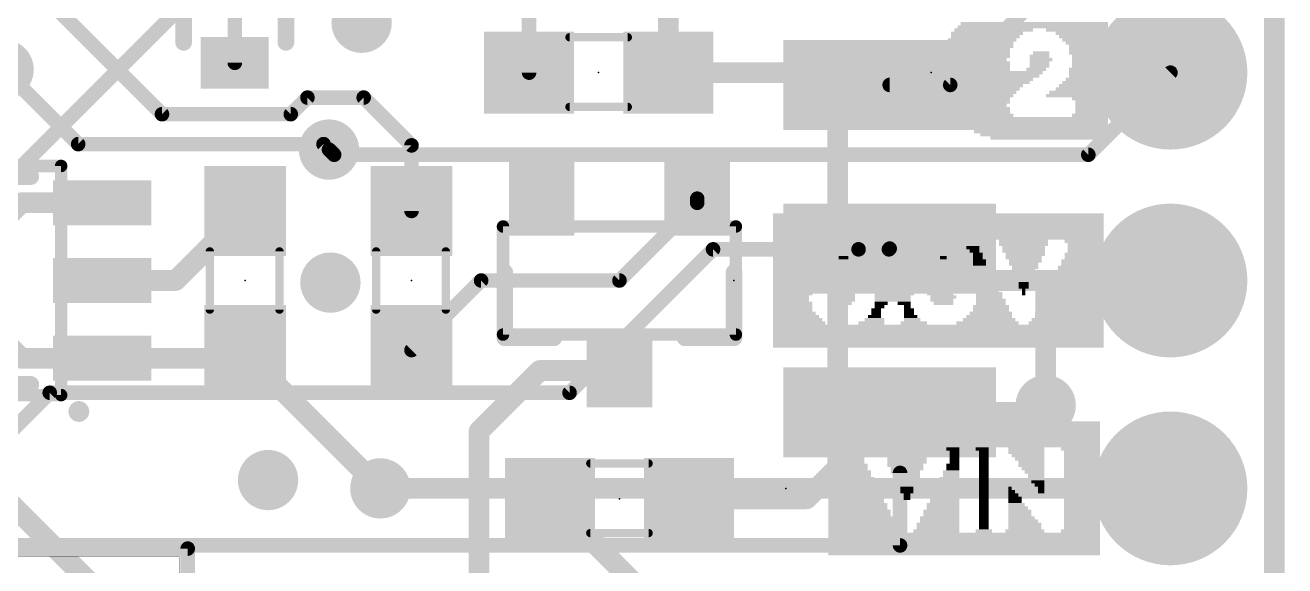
# Model space of a CAD drawing. Extents: x -31.8 to 54.9, y -28.5 to 33.1.
# Drawn here: x 10.14 to 25.53, y 7.94 to 14.55 of the extents above; entities that cross this region are included whole.
import ezdxf

# ---------------------------------------------------------------- set-up
doc = ezdxf.new("R2010")
doc.units = 0
for name, color, linetype in [('1', 12, 'CONTINUOUS'), ('16', 132, 'CONTINUOUS'), ('17', 110, 'CONTINUOUS'), ('18', 110, 'CONTINUOUS'), ('20', 53, 'CONTINUOUS'), ('21', 41, 'CONTINUOUS'), ('22', 40, 'CONTINUOUS'), ('23', 53, 'CONTINUOUS'), ('51', 53, 'CONTINUOUS'), ('52', 253, 'CONTINUOUS')]:
    doc.layers.add(name, color=color, linetype=linetype)

# ---------------------------------------------------------------- blocks, each defined once
blk = doc.blocks.new('RECT')
blk.add_solid([(-0.5, -0.5), (0.5, -0.5), (-0.5, 0.5), (0.5, 0.5)])
blk = doc.blocks.new('ROUNDP')
at = {"const_width": 0.5}
blk.add_lwpolyline([(0, -0.25, 1), (0, 0.25, 1), (0, -0.25)], format="xyb", dxfattribs=at)
blk = doc.blocks.new('ROUNDV')
at = {"const_width": 0.5}
blk.add_lwpolyline([(0, -0.25, 1), (0, 0.25, 1), (0, -0.25)], format="xyb", dxfattribs=at)

msp = doc.modelspace()

# ---------------------------------------------------------------- linework, layer by layer
at = {"layer": '1'}
for points, const_width in [([(25.4, 5.08), (25.4, 24.892)], 0.254), ([(16.295, 13.97), (16.295, 17.183)], 0.1778), ([(12.7, 14.09), (12.7, 15.113)], 0.1778), ([(17.995, 13.97), (17.995, 14.898)], 0.254), ([(11.811, 13.462), (10.5664, 14.7066)], 0.1778), ([(9.8756, 14.0081), (10.787, 13.0967)], 0.1778), ([(19.558, 13.97), (17.995, 13.97)], 0.254), ([(20.066, 13.462), (19.558, 13.97)], 0.254), ([(13.5876, 13.6652), (13.3844, 13.462)], 0.1778), ([(14.2748, 13.6652), (13.5876, 13.6652)], 0.1778), ([(14.859, 13.081), (14.2748, 13.6652)], 0.1778), ([(13.3844, 13.462), (11.811, 13.462)], 0.1778), ([(20.066, 11.43), (20.066, 13.462)], 0.254), ([(10.787, 13.0967), (13.7842, 13.0967)], 0.1778), ([(13.8507, 13.0302), (13.7842, 13.0967)], 0.1778), ([(14.859, 12.28), (14.859, 13.081)], 0.1778), ([(9.9314, 12.2174), (10.094, 12.38)], 0.254), ([(10.094, 12.38), (11.0791, 12.38)], 0.254), ([(18.349, 12.38), (17.399, 11.43)], 0.1778), ([(18.349, 12.43), (18.349, 12.38)], 0.1778), ([(18.349, 12.43), (18.349, 12.38)], 0.1778), ([(12.827, 12.28), (11.977, 11.43)], 0.254), ([(11.0791, 11.43), (11.977, 11.43)], 0.254), ([(20.066, 9.144), (20.066, 11.43)], 0.254), ([(22.606, 11.43), (20.066, 11.43)], 0.254), ([(22.606, 9.906), (22.606, 11.43)], 0.254), ([(24.13, 11.43), (22.606, 11.43)], 0.254), ([(14.859, 10.58), (15.709, 11.43)], 0.1778), ([(17.399, 11.43), (15.709, 11.43)], 0.1778), ([(10.094, 10.48), (9.9314, 10.6426)], 0.254), ([(12.827, 10.58), (12.727, 10.48)], 0.254), ([(12.827, 10.58), (12.827, 10.541)], 0.254), ([(14.478, 8.89), (12.827, 10.541)], 0.254), ([(11.0791, 10.48), (10.094, 10.48)], 0.254), ([(11.0791, 10.48), (12.727, 10.48)], 0.254), ([(15.6845, 9.5885), (16.426, 10.33)], 0.254), ([(16.426, 10.33), (17.399, 10.33)], 0.254), ([(12.065, 6.604), (9.017, 9.652)], 0.254), ([(15.6845, 6.7945), (15.6845, 9.5885)], 0.254), ([(19.685, 8.763), (20.066, 9.144)], 0.254), ([(18.415, 6.897), (16.549, 8.763)], 0.254), ([(18.249, 8.763), (19.05, 8.763)], 0.254), ([(19.05, 8.763), (19.177, 8.763)], 0.254), ([(19.05, 8.763), (19.685, 8.763)], 0.254)]:
    msp.add_lwpolyline(points, dxfattribs=dict(at, const_width=const_width))
for points, const_width in [([(12.6556, 14.09, 1), (12.7445, 14.09)], 0.0889), ([(16.2506, 13.97, 1), (16.3395, 13.97)], 0.0889), ([(17.995, 14.0335, 1), (17.995, 13.9065)], 0.127), ([(17.9315, 13.97, 1), (18.0585, 13.97)], 0.127), ([(19.6029, 14.0149, 1), (19.5131, 13.9251)], 0.127), ([(19.558, 13.9065, 1), (19.558, 14.0335)], 0.127), ([(13.5876, 13.7096, 1), (13.5876, 13.6208)], 0.0889), ([(13.6191, 13.6338, 1), (13.5562, 13.6966)], 0.0889), ([(14.3062, 13.6966, 1), (14.2434, 13.6338)], 0.0889), ([(14.2748, 13.6208, 1), (14.2748, 13.7096)], 0.0889), ([(11.811, 13.5065, 1), (11.811, 13.4176)], 0.0889), ([(13.3844, 13.4176, 1), (13.3844, 13.5065)], 0.0889), ([(20.1295, 13.462, 1), (20.0025, 13.462)], 0.127), ([(20.0211, 13.4171, 1), (20.1109, 13.5069)], 0.127), ([(11.7796, 13.4306, 1), (11.8424, 13.4934)], 0.0889), ([(13.353, 13.4934, 1), (13.4159, 13.4306)], 0.0889), ([(10.787, 13.1411, 1), (10.787, 13.0523)], 0.0889), ([(10.7555, 13.0653, 1), (10.8184, 13.1281)], 0.0889), ([(13.8156, 13.1281, 1), (13.7527, 13.0653)], 0.0889), ([(13.7842, 13.0523, 1), (13.7842, 13.1411)], 0.0889), ([(13.8192, 12.9988, 1), (13.8821, 13.0616)], 0.0889), ([(14.9034, 13.081, 1), (14.8146, 13.081)], 0.0889), ([(14.8276, 13.0496, 1), (14.8904, 13.1124)], 0.0889), ([(10.094, 12.4435, 1), (10.094, 12.3165)], 0.127), ([(10.1389, 12.3351, 1), (10.0491, 12.4249)], 0.127), ([(11.0791, 12.3165, 1), (11.0791, 12.4435)], 0.127), ([(18.3935, 12.43, 1), (18.3045, 12.43)], 0.0889), ([(18.3935, 12.43, 1), (18.3045, 12.43)], 0.0889), ([(18.3804, 12.3486, 1), (18.3176, 12.4114)], 0.0889), ([(12.8719, 12.2351, 1), (12.7821, 12.3249)], 0.127), ([(14.8146, 12.28, 1), (14.9034, 12.28)], 0.0889), ([(18.3045, 12.38, 1), (18.3935, 12.38)], 0.0889), ([(18.3045, 12.38, 1), (18.3935, 12.38)], 0.0889), ([(11.0791, 11.4935, 1), (11.0791, 11.3665)], 0.127), ([(11.977, 11.3665, 1), (11.977, 11.4935)], 0.127), ([(20.1295, 11.43, 1), (20.0025, 11.43)], 0.127), ([(20.066, 11.4935, 1), (20.066, 11.3665)], 0.127), ([(22.6695, 11.43, 1), (22.5425, 11.43)], 0.127), ([(22.606, 11.4935, 1), (22.606, 11.3665)], 0.127), ([(22.606, 11.3665, 1), (22.606, 11.4935)], 0.127), ([(24.13, 11.3665, 1), (24.13, 11.4935)], 0.127), ([(11.9321, 11.4749, 1), (12.0219, 11.3851)], 0.127), ([(15.709, 11.4744, 1), (15.709, 11.3856)], 0.0889), ([(15.7404, 11.3986, 1), (15.6776, 11.4614)], 0.0889), ([(17.3676, 11.4614, 1), (17.4304, 11.3986)], 0.0889), ([(17.399, 11.3856, 1), (17.399, 11.4744)], 0.0889), ([(20.0025, 11.43, 1), (20.1295, 11.43)], 0.127), ([(12.8905, 10.58, 1), (12.7635, 10.58)], 0.127), ([(12.8719, 10.5859, 1), (12.7821, 10.4961)], 0.127), ([(12.8719, 10.5351, 1), (12.7821, 10.6249)], 0.127), ([(14.8276, 10.6114, 1), (14.8904, 10.5486)], 0.0889), ([(10.094, 10.5435, 1), (10.094, 10.4165)], 0.127), ([(10.0491, 10.4351, 1), (10.1389, 10.5249)], 0.127), ([(11.0791, 10.5435, 1), (11.0791, 10.4165)], 0.127), ([(11.0791, 10.4165, 1), (11.0791, 10.5435)], 0.127), ([(12.6821, 10.5249, 1), (12.7719, 10.4351)], 0.127), ([(12.727, 10.4165, 1), (12.727, 10.5435)], 0.127), ([(12.7635, 10.541, 1), (12.8905, 10.541)], 0.127), ([(16.426, 10.3935, 1), (16.426, 10.2665)], 0.127), ([(16.4709, 10.2851, 1), (16.3811, 10.3749)], 0.127), ([(17.399, 10.2665, 1), (17.399, 10.3935)], 0.127), ([(22.5425, 9.906, 1), (22.6695, 9.906)], 0.127), ([(15.748, 9.5885, 1), (15.621, 9.5885)], 0.127), ([(15.6396, 9.6334, 1), (15.7294, 9.5436)], 0.127), ([(20.1109, 9.0991, 1), (20.0211, 9.1889)], 0.127), ([(20.0025, 9.144, 1), (20.1295, 9.144)], 0.127), ([(14.4331, 8.8451, 1), (14.5229, 8.9349)], 0.127), ([(16.5939, 8.8079, 1), (16.5041, 8.7181)], 0.127), ([(18.249, 8.8265, 1), (18.249, 8.6995)], 0.127), ([(19.05, 8.8265, 1), (19.05, 8.6995)], 0.127), ([(19.05, 8.8265, 1), (19.05, 8.6995)], 0.127), ([(19.05, 8.6995, 1), (19.05, 8.8265)], 0.127), ([(19.177, 8.6995, 1), (19.177, 8.8265)], 0.127), ([(19.6401, 8.8079, 1), (19.7299, 8.7181)], 0.127), ([(19.685, 8.6995, 1), (19.685, 8.8265)], 0.127)]:
    msp.add_lwpolyline(points, format="xyb", dxfattribs=dict(at, const_width=const_width))
at = {"layer": '16'}
for points, const_width in [([(25.4, 24.892), (25.4, 5.08)], 0.254), ([(9.2202, 11.9507), (15.875, 18.6055)], 0.1778), ([(21.44, 13.82), (24.13, 16.51)], 0.1778), ([(23.1267, 12.9667), (24.13, 13.97)], 0.1778), ([(20.7, 13.82), (21.44, 13.82)], 0.1778), ([(13.8507, 13.0302), (13.9142, 12.9667)], 0.1778), ([(13.9142, 12.9667), (23.1267, 12.9667)], 0.1778), ([(16.7894, 10.0584), (18.542, 11.811)], 0.1778), ([(18.542, 11.811), (20.32, 11.811)], 0.1778), ([(20.32, 11.811), (20.691, 11.811)], 0.1778), ([(20.691, 11.811), (20.32, 11.811)], 0.1778), ([(20.7, 11.82), (20.691, 11.811)], 0.1778), ([(6.985, 6.604), (10.4394, 10.0584)], 0.1778), ([(10.4394, 10.0584), (16.7894, 10.0584)], 0.1778), ([(22.52, 9.82), (22.606, 9.906)], 0.254), ([(20.7, 9.82), (22.52, 9.82)], 0.254), ([(24.13, 8.89), (14.478, 8.89)], 0.254)]:
    msp.add_lwpolyline(points, dxfattribs=dict(at, const_width=const_width))
for points, const_width in [([(24.1614, 13.9386, 1), (24.0986, 14.0014)], 0.0889), ([(20.7, 13.8644, 1), (20.7, 13.7756)], 0.0889), ([(21.4086, 13.8514, 1), (21.4714, 13.7886)], 0.0889), ([(21.44, 13.7756, 1), (21.44, 13.8644)], 0.0889), ([(13.8821, 13.0616, 1), (13.8192, 12.9988)], 0.0889), ([(13.9142, 13.0112, 1), (13.9142, 12.9223)], 0.0889), ([(13.8827, 12.9353, 1), (13.9456, 12.9981)], 0.0889), ([(23.0953, 12.9981, 1), (23.1581, 12.9353)], 0.0889), ([(23.1267, 12.9223, 1), (23.1267, 13.0112)], 0.0889), ([(18.542, 11.8554, 1), (18.542, 11.7666)], 0.0889), ([(18.5734, 11.7796, 1), (18.5106, 11.8424)], 0.0889), ([(20.32, 11.8554, 1), (20.32, 11.7666)], 0.0889), ([(20.32, 11.8554, 1), (20.32, 11.7666)], 0.0889), ([(20.32, 11.7666, 1), (20.32, 11.8554)], 0.0889), ([(20.6596, 11.8424, 1), (20.7224, 11.7796)], 0.0889), ([(20.7314, 11.7886, 1), (20.6686, 11.8514)], 0.0889), ([(20.691, 11.7666, 1), (20.691, 11.8554)], 0.0889), ([(20.691, 11.7666, 1), (20.691, 11.8554)], 0.0889), ([(10.4394, 10.1029, 1), (10.4394, 10.014)], 0.0889), ([(10.4708, 10.027, 1), (10.408, 10.0898)], 0.0889), ([(16.758, 10.0898, 1), (16.8208, 10.027)], 0.0889), ([(16.7894, 10.014, 1), (16.7894, 10.1029)], 0.0889), ([(22.6509, 9.8611, 1), (22.5611, 9.9509)], 0.127), ([(20.7, 9.8835, 1), (20.7, 9.7565)], 0.127), ([(22.4751, 9.8649, 1), (22.5649, 9.7751)], 0.127), ([(22.52, 9.7565, 1), (22.52, 9.8835)], 0.127), ([(14.478, 8.9535, 1), (14.478, 8.8265)], 0.127), ([(24.13, 8.8265, 1), (24.13, 8.9535)], 0.127)]:
    msp.add_lwpolyline(points, format="xyb", dxfattribs=dict(at, const_width=const_width))
at = {"layer": '20', "const_width": 0.2032}
msp.add_lwpolyline([(25.4, 5.08), (25.4, 33.02)], dxfattribs=at)
at = {"layer": '21'}
for points, const_width in [([(12.075, 16.14), (12.075, 14.34)], 0.2032), ([(13.325, 16.14), (13.325, 14.34)], 0.2032), ([(9.3496, 12.7), (10.2084, 12.7)], 0.2032), ([(15.999, 10.73), (15.999, 11.53)], 0.2032), ([(18.799, 10.73), (18.799, 11.53)], 0.2032), ([(16.599, 10.73), (15.999, 10.73)], 0.2032), ([(18.199, 10.73), (18.799, 10.73)], 0.2032), ([(10.2084, 10.16), (9.3496, 10.16)], 0.2032), ([(6.925, 8.154), (12.125, 8.154)], 0.1778), ([(12.125, 7.454), (12.125, 8.154)], 0.1778)]:
    msp.add_lwpolyline(points, dxfattribs=dict(at, const_width=const_width))
for points, const_width in [([(12.0242, 14.34, 1), (12.1258, 14.34)], 0.1016), ([(13.2742, 14.34, 1), (13.3758, 14.34)], 0.1016), ([(10.2084, 12.6492, 1), (10.2084, 12.7508)], 0.1016), ([(16.0498, 11.53, 1), (15.9482, 11.53)], 0.1016), ([(18.8498, 11.53, 1), (18.7482, 11.53)], 0.1016), ([(15.999, 10.7808, 1), (15.999, 10.6792)], 0.1016), ([(15.9482, 10.73, 1), (16.0498, 10.73)], 0.1016), ([(16.599, 10.6792, 1), (16.599, 10.7808)], 0.1016), ([(18.199, 10.7808, 1), (18.199, 10.6792)], 0.1016), ([(18.7482, 10.73, 1), (18.8498, 10.73)], 0.1016), ([(18.799, 10.6792, 1), (18.799, 10.7808)], 0.1016), ([(10.2084, 10.1092, 1), (10.2084, 10.2108)], 0.1016), ([(10.795, 9.7663, 1), (10.795, 9.8933, 1), (10.795, 9.7663)], 0.127), ([(12.1694, 8.154, 1), (12.0806, 8.154)], 0.0889), ([(12.125, 8.1096, 1), (12.125, 8.1984)], 0.0889)]:
    msp.add_lwpolyline(points, format="xyb", dxfattribs=dict(at, const_width=const_width))
at = {"layer": '22', "const_width": 0.1778}
for points in [[(20.827, 8.193), (20.827, 9.079)], [(4.573, 8.193), (20.827, 8.193)]]:
    msp.add_lwpolyline(points, dxfattribs=at)
at = {"layer": '22', "const_width": 0.0889}
for points in [[(20.8715, 9.079, 1), (20.7826, 9.079)], [(20.7826, 8.193, 1), (20.8715, 8.193)], [(20.827, 8.1486, 1), (20.827, 8.2374)]]:
    msp.add_lwpolyline(points, format="xyb", dxfattribs=at)
at = {"layer": '23'}
for p in [(17.145, 13.97), (21.209, 13.97), (12.827, 11.43), (14.859, 11.43), (17.399, 11.43), (18.796, 11.43), (19.431, 8.89), (17.399, 8.763)]:
    msp.add_point(p, dxfattribs=at)
at = {"layer": '51'}
for points, const_width in [([(16.789, 14.402), (17.501, 14.402)], 0.1016), ([(16.789, 13.551), (17.501, 13.551)], 0.1016), ([(8.979, 12.83), (10.579, 12.83)], 0.1524), ([(10.579, 12.83), (10.579, 10.03)], 0.1524), ([(15.9766, 10.7696), (15.9766, 12.0904)], 0.1524), ([(15.9766, 12.0904), (18.8214, 12.0904)], 0.1524), ([(18.8214, 12.0904), (18.8214, 10.7696)], 0.1524), ([(12.395, 11.074), (12.395, 11.786)], 0.1016), ([(13.246, 11.074), (13.246, 11.786)], 0.1016), ([(14.427, 11.074), (14.427, 11.786)], 0.1016), ([(15.278, 11.074), (15.278, 11.786)], 0.1016), ([(18.8214, 10.7696), (15.9766, 10.7696)], 0.1524), ([(8.979, 10.03), (10.579, 10.03)], 0.1524), ([(17.043, 9.195), (17.755, 9.195)], 0.1016), ([(17.043, 8.344), (17.755, 8.344)], 0.1016), ([(7.025, 8.054), (12.025, 8.054)], 0.0025), ([(12.025, 8.054), (12.025, 5.254)], 0.0025)]:
    msp.add_lwpolyline(points, dxfattribs=dict(at, const_width=const_width))
for points, const_width in [([(16.789, 14.4274, 1), (16.789, 14.3766)], 0.0508), ([(17.501, 14.3766, 1), (17.501, 14.4274)], 0.0508), ([(16.789, 13.5764, 1), (16.789, 13.5256)], 0.0508), ([(17.501, 13.5256, 1), (17.501, 13.5764)], 0.0508), ([(10.6171, 12.83, 1), (10.5409, 12.83)], 0.0762), ([(10.579, 12.7919, 1), (10.579, 12.8681)], 0.0762), ([(16.0147, 12.0904, 1), (15.9385, 12.0904)], 0.0762), ([(15.9766, 12.1285, 1), (15.9766, 12.0523)], 0.0762), ([(18.8595, 12.0904, 1), (18.7833, 12.0904)], 0.0762), ([(18.8214, 12.0523, 1), (18.8214, 12.1285)], 0.0762), ([(12.4204, 11.786, 1), (12.3696, 11.786)], 0.0508), ([(13.2714, 11.786, 1), (13.2206, 11.786)], 0.0508), ([(14.4524, 11.786, 1), (14.4016, 11.786)], 0.0508), ([(15.3034, 11.786, 1), (15.2526, 11.786)], 0.0508), ([(12.3696, 11.074, 1), (12.4204, 11.074)], 0.0508), ([(13.2206, 11.074, 1), (13.2714, 11.074)], 0.0508), ([(14.4016, 11.074, 1), (14.4524, 11.074)], 0.0508), ([(15.2526, 11.074, 1), (15.3034, 11.074)], 0.0508), ([(15.9766, 10.8077, 1), (15.9766, 10.7315)], 0.0762), ([(15.9385, 10.7696, 1), (16.0147, 10.7696)], 0.0762), ([(18.7833, 10.7696, 1), (18.8595, 10.7696)], 0.0762), ([(18.8214, 10.7315, 1), (18.8214, 10.8077)], 0.0762), ([(10.5409, 10.03, 1), (10.6171, 10.03)], 0.0762), ([(10.579, 9.9919, 1), (10.579, 10.0681)], 0.0762), ([(17.043, 9.2204, 1), (17.043, 9.1696)], 0.0508), ([(17.755, 9.1696, 1), (17.755, 9.2204)], 0.0508), ([(17.043, 8.3694, 1), (17.043, 8.3186)], 0.0508), ([(17.755, 8.3186, 1), (17.755, 8.3694)], 0.0508), ([(12.0256, 8.054, 1), (12.0244, 8.054)], 0.0013), ([(12.025, 8.0534, 1), (12.025, 8.0546)], 0.0013)]:
    msp.add_lwpolyline(points, format="xyb", dxfattribs=dict(at, const_width=const_width))
at = {"layer": '52', "const_width": 0.0025}
for points in [[(20.7, 8.32), (20.7, 32.32)], [(4.7, 8.32), (20.7, 8.32)]]:
    msp.add_lwpolyline(points, dxfattribs=at)
at = {"layer": '52', "const_width": 0.0013}
for points in [[(20.6994, 8.32, 1), (20.7006, 8.32)], [(20.7, 8.3194, 1), (20.7, 8.3206)]]:
    msp.add_lwpolyline(points, format="xyb", dxfattribs=at)

# ---------------------------------------------------------------- block references
at = {"layer": '1', "xscale": 1.1}
for p in [(16.295, 13.97), (17.995, 13.97), (16.549, 8.763), (18.249, 8.763)]:
    msp.add_blockref('RECT', p, dxfattribs=at)
at = {"layer": '1'}
for p, xscale, yscale, rotation in [((12.7, 14.09), 0.63, 0.83, 270), ((16.449, 12.43), 0.8, 0.9, 180), ((18.349, 12.43), 0.8, 0.9, 180), ((11.0791, 12.38), 0.55, 1.2, 90), ((11.0791, 11.43), 0.55, 1.2, 90), ((17.399, 10.33), 0.8, 0.9, 180), ((11.0791, 10.48), 0.55, 1.2, 90)]:
    msp.add_blockref('RECT', p, dxfattribs=dict(at, xscale=xscale, yscale=yscale, rotation=rotation))
at = {"layer": '1', "xscale": 1.1, "rotation": 90}
for p in [(12.827, 12.28), (14.859, 12.28), (12.827, 10.58), (14.859, 10.58)]:
    msp.add_blockref('RECT', p, dxfattribs=at)
at = {"layer": '16', "xscale": 2.6, "yscale": 1.1, "rotation": 180}
for p in [(20.7, 13.82), (20.7, 11.82), (20.7, 9.82)]:
    msp.add_blockref('RECT', p, dxfattribs=at)
at = {"layer": '17', "xscale": 1.8796, "yscale": 1.8796, "rotation": 180}
for p in [(24.13, 13.97), (24.13, 13.97), (24.13, 11.43), (24.13, 11.43), (24.13, 8.89), (24.13, 8.89)]:
    msp.add_blockref('ROUNDP', p, dxfattribs=at)
at = {"layer": '18', "xscale": 0.7366, "yscale": 0.7366}
for p in [(14.2494, 14.5796), (14.2494, 14.5796), (9.8756, 14.0081), (9.8756, 14.0081), (13.8507, 13.0302), (13.8507, 13.0302), (13.8684, 11.4046), (13.8684, 11.4046), (22.606, 9.906), (22.606, 9.906), (13.1064, 8.9916), (13.1064, 8.9916), (14.478, 8.89), (14.478, 8.89)]:
    msp.add_blockref('ROUNDV', p, dxfattribs=at)
at = {"layer": '21', "yscale": 0.04}
for p, xscale in [((21.889, 14.45), 0.88), ((21.969, 14.49), 0.96), ((22.449, 14.53), 1.84), ((22.469, 14.57), 1.8), ((22.989, 14.49), 0.76), ((23.049, 14.45), 0.64), ((21.829, 14.37), 0.84), ((21.809, 14.33), 0.8), ((21.869, 14.41), 0.84), ((23.069, 14.41), 0.6), ((23.089, 14.37), 0.56), ((23.109, 14.33), 0.52), ((21.749, 14.17), 0.84), ((21.789, 14.29), 0.84), ((21.769, 14.25), 0.8), ((21.769, 14.21), 0.8), ((22.529, 14.17), 0.24), ((22.549, 14.21), 0.2), ((23.129, 14.29), 0.48), ((23.129, 14.25), 0.48), ((23.129, 14.21), 0.48), ((23.149, 14.17), 0.44), ((21.729, 14.13), 0.8), ((21.749, 14.09), 0.84), ((21.749, 14.05), 0.84), ((21.749, 14.01), 0.84), ((22.489, 14.01), 0.24), ((22.549, 14.13), 0.28), ((22.529, 14.09), 0.24), ((22.529, 14.05), 0.24), ((23.129, 14.01), 0.48), ((23.149, 14.13), 0.44), ((23.149, 14.09), 0.44), ((23.149, 14.05), 0.44), ((21.949, 13.97), 1.24), ((21.929, 13.93), 1.2), ((21.889, 13.89), 1.12), ((21.869, 13.85), 1.08), ((23.089, 13.85), 0.56), ((23.109, 13.89), 0.52), ((23.129, 13.97), 0.48), ((23.129, 13.93), 0.48), ((21.809, 13.77), 0.96), ((21.809, 13.73), 0.88), ((21.789, 13.69), 0.84), ((22.989, 13.69), 0.76), ((23.009, 13.73), 0.72), ((23.049, 13.77), 0.64), ((23.069, 13.81), 0.6), ((21.769, 13.65), 0.8), ((21.789, 13.61), 0.76), ((21.769, 13.57), 0.72), ((21.809, 13.53), 0.72), ((23.149, 13.65), 0.44), ((23.169, 13.61), 0.4), ((23.169, 13.57), 0.4), ((23.169, 13.53), 0.4), ((21.809, 13.49), 0.72), ((21.849, 13.45), 0.72), ((22.449, 13.41), 1.84), ((22.469, 13.37), 1.8), ((23.149, 13.45), 0.44), ((23.169, 13.49), 0.4), ((22.489, 13.33), 1.76), ((22.509, 13.29), 1.72), ((22.549, 13.25), 1.64), ((22.589, 13.21), 1.56), ((22.649, 13.17), 1.44), ((21.296, 12.23), 4.04), ((21.296, 12.19), 4.04), ((21.296, 12.15), 4.04), ((21.296, 12.11), 4.04), ((21.296, 12.07), 4.04), ((21.296, 12.03), 4.04), ((21.296, 11.99), 4.04), ((19.656, 11.95), 0.76), ((19.596, 11.91), 0.64), ((19.576, 11.87), 0.6), ((19.556, 11.83), 0.56), ((20.736, 11.91), 0.84), ((20.736, 11.87), 0.68), ((20.736, 11.83), 0.6), ((22.376, 11.95), 1.88), ((21.696, 11.91), 0.28), ((21.696, 11.87), 0.2), ((21.716, 11.83), 0.16), ((22.336, 11.91), 0.6), ((22.336, 11.87), 0.6), ((22.336, 11.83), 0.52), ((23.076, 11.91), 0.48), ((23.096, 11.87), 0.44), ((23.096, 11.83), 0.44), ((19.536, 11.79), 0.52), ((19.536, 11.75), 0.52), ((19.516, 11.71), 0.48), ((20.136, 11.71), 0.12), ((20.756, 11.79), 0.56), ((20.736, 11.75), 0.52), ((20.736, 11.71), 0.52), ((21.356, 11.71), 0.08), ((21.736, 11.79), 0.12), ((21.776, 11.75), 0.12), ((21.776, 11.71), 0.12), ((22.336, 11.79), 0.52), ((22.356, 11.75), 0.48), ((22.336, 11.71), 0.44), ((23.076, 11.75), 0.48), ((23.076, 11.71), 0.48), ((23.096, 11.79), 0.44), ((19.536, 11.67), 0.52), ((19.536, 11.63), 0.52), ((19.576, 11.59), 0.6), ((19.656, 11.55), 0.76), ((20.096, 11.59), 0.28), ((20.116, 11.63), 0.24), ((20.136, 11.67), 0.2), ((20.876, 11.55), 0.8), ((20.756, 11.67), 0.48), ((20.776, 11.63), 0.52), ((20.796, 11.59), 0.56), ((21.316, 11.59), 0.24), ((21.356, 11.67), 0.24), ((21.356, 11.63), 0.24), ((21.796, 11.67), 0.16), ((21.796, 11.63), 0.16), ((21.816, 11.59), 0.2), ((21.816, 11.55), 0.2), ((22.356, 11.67), 0.4), ((22.336, 11.63), 0.36), ((22.356, 11.59), 0.32), ((22.336, 11.55), 0.28), ((23.036, 11.59), 0.56), ((23.036, 11.55), 0.56), ((23.056, 11.67), 0.52), ((23.056, 11.63), 0.52), ((19.656, 11.51), 0.76), ((19.656, 11.47), 0.76), ((19.656, 11.43), 0.76), ((19.656, 11.39), 0.76), ((20.816, 11.43), 0.84), ((20.836, 11.47), 0.8), ((20.836, 11.39), 0.8), ((20.856, 11.51), 0.76), ((21.796, 11.47), 0.32), ((21.816, 11.43), 0.36), ((21.816, 11.51), 0.28), ((21.836, 11.39), 0.32), ((22.336, 11.51), 0.28), ((22.336, 11.47), 0.2), ((22.336, 11.43), 0.2), ((22.336, 11.39), 0.12), ((22.996, 11.43), 0.64), ((22.996, 11.39), 0.64), ((23.016, 11.51), 0.6), ((23.016, 11.47), 0.6), ((19.656, 11.35), 0.76), ((19.736, 11.31), 0.92), ((19.516, 11.27), 0.48), ((19.496, 11.23), 0.44), ((20.116, 11.27), 0.32), ((20.116, 11.23), 0.32), ((20.876, 11.35), 0.8), ((20.976, 11.31), 0.92), ((20.756, 11.27), 0.48), ((20.736, 11.23), 0.44), ((21.316, 11.27), 0.32), ((21.356, 11.23), 0.32), ((21.876, 11.35), 0.32), ((21.876, 11.31), 0.32), ((21.916, 11.27), 0.32), ((21.916, 11.23), 0.32), ((22.336, 11.35), 0.12), ((22.336, 11.31), 0.04), ((22.336, 11.27), 0.04), ((22.956, 11.27), 0.72), ((22.956, 11.23), 0.72), ((22.976, 11.35), 0.68), ((22.976, 11.31), 0.68), ((19.496, 11.19), 0.44), ((19.516, 11.15), 0.48), ((19.516, 11.11), 0.48), ((19.516, 11.07), 0.48), ((20.136, 11.19), 0.28), ((20.136, 11.15), 0.2), ((20.536, 11.07), 0.12), ((20.736, 11.19), 0.44), ((20.596, 11.15), 0.16), ((20.576, 11.11), 0.12), ((20.876, 11.15), 0.16), ((20.916, 11.11), 0.08), ((20.936, 11.07), 0.12), ((21.336, 11.19), 0.28), ((21.356, 11.15), 0.24), ((21.936, 11.11), 0.44), ((21.936, 11.07), 0.44), ((21.936, 11.19), 0.36), ((21.936, 11.15), 0.36), ((22.916, 11.11), 0.8), ((22.916, 11.07), 0.8), ((22.936, 11.19), 0.76), ((22.936, 11.15), 0.76), ((19.536, 11.03), 0.52), ((19.556, 10.99), 0.56), ((19.576, 10.95), 0.6), ((19.596, 10.91), 0.64), ((20.476, 10.91), 0.32), ((20.516, 10.95), 0.24), ((20.516, 10.99), 0.16), ((20.536, 11.03), 0.12), ((20.996, 10.91), 0.32), ((20.936, 11.03), 0.12), ((20.956, 10.99), 0.16), ((20.976, 10.95), 0.2), ((21.896, 10.91), 0.76), ((21.916, 10.95), 0.64), ((21.916, 10.99), 0.56), ((21.936, 11.03), 0.52), ((22.856, 10.91), 0.92), ((22.876, 10.95), 0.88), ((22.896, 11.03), 0.84), ((22.896, 10.99), 0.84), ((21.296, 10.87), 4.04), ((21.296, 10.83), 4.04), ((21.296, 10.79), 4.04), ((21.296, 10.75), 4.04), ((21.296, 10.71), 4.04), ((21.296, 10.67), 4.04), ((21.296, 10.63), 4.04), ((21.611, 9.69), 3.32), ((21.611, 9.65), 3.32), ((21.611, 9.61), 3.32), ((21.611, 9.57), 3.32), ((21.611, 9.53), 3.32), ((21.611, 9.49), 3.32), ((21.611, 9.45), 3.32), ((20.231, 9.41), 0.56), ((20.191, 9.37), 0.48), ((20.911, 9.41), 0.72), ((20.911, 9.37), 0.64), ((22.291, 9.41), 1.96), ((21.471, 9.37), 0.16), ((21.831, 9.37), 0.16), ((22.371, 9.37), 0.44), ((23.031, 9.37), 0.48), ((20.171, 9.33), 0.44), ((20.151, 9.29), 0.4), ((20.171, 9.25), 0.44), ((20.911, 9.33), 0.56), ((20.911, 9.29), 0.56), ((20.911, 9.25), 0.48), ((21.491, 9.33), 0.12), ((21.491, 9.29), 0.12), ((21.491, 9.25), 0.12), ((21.851, 9.33), 0.12), ((21.851, 9.29), 0.12), ((21.851, 9.25), 0.12), ((22.371, 9.33), 0.44), ((22.391, 9.29), 0.4), ((22.411, 9.25), 0.36), ((23.051, 9.33), 0.44), ((23.051, 9.29), 0.44), ((23.051, 9.25), 0.44), ((20.171, 9.21), 0.44), ((20.191, 9.17), 0.48), ((20.191, 9.13), 0.48), ((20.211, 9.09), 0.52), ((20.911, 9.21), 0.48), ((20.891, 9.17), 0.44), ((20.911, 9.13), 0.4), ((20.891, 9.09), 0.36), ((21.451, 9.09), 0.2), ((21.471, 9.17), 0.16), ((21.471, 9.13), 0.16), ((21.491, 9.21), 0.12), ((21.851, 9.21), 0.12), ((21.851, 9.17), 0.12), ((21.851, 9.13), 0.12), ((21.851, 9.09), 0.12), ((22.431, 9.21), 0.32), ((22.431, 9.17), 0.32), ((22.451, 9.13), 0.28), ((22.471, 9.09), 0.24), ((23.051, 9.21), 0.44), ((23.051, 9.17), 0.44), ((23.051, 9.13), 0.44), ((23.051, 9.09), 0.44), ((20.211, 9.05), 0.52), ((20.231, 9.01), 0.56), ((20.231, 8.97), 0.56), ((20.251, 8.93), 0.6), ((20.911, 9.05), 0.32), ((20.911, 9.01), 0.32), ((20.911, 8.97), 0.24), ((20.911, 8.93), 0.24), ((21.411, 8.93), 0.28), ((21.431, 9.01), 0.24), ((21.431, 8.97), 0.24), ((21.451, 9.05), 0.2), ((21.851, 9.05), 0.12), ((21.851, 9.01), 0.12), ((21.851, 8.97), 0.12), ((21.851, 8.93), 0.12), ((22.491, 9.05), 0.2), ((22.491, 9.01), 0.2), ((22.511, 8.97), 0.16), ((22.531, 8.93), 0.12), ((23.051, 9.05), 0.44), ((23.051, 9.01), 0.44), ((23.051, 8.97), 0.44), ((23.051, 8.93), 0.44), ((20.251, 8.89), 0.6), ((20.271, 8.85), 0.64), ((20.271, 8.81), 0.64), ((20.291, 8.77), 0.68), ((20.911, 8.89), 0.16), ((20.911, 8.85), 0.16), ((20.911, 8.81), 0.08), ((20.911, 8.77), 0.08), ((21.371, 8.77), 0.36), ((21.391, 8.85), 0.32), ((21.391, 8.81), 0.32), ((21.411, 8.89), 0.28), ((21.851, 8.89), 0.12), ((21.851, 8.85), 0.12), ((21.851, 8.81), 0.12), ((21.851, 8.77), 0.12), ((22.171, 8.89), 0.04), ((22.191, 8.85), 0.08), ((22.211, 8.81), 0.12), ((22.231, 8.77), 0.16), ((22.551, 8.89), 0.08), ((22.551, 8.85), 0.08), ((23.051, 8.89), 0.44), ((23.051, 8.85), 0.44), ((23.051, 8.81), 0.44), ((23.051, 8.77), 0.44), ((20.291, 8.73), 0.68), ((20.311, 8.69), 0.72), ((20.311, 8.65), 0.72), ((20.331, 8.61), 0.76), ((21.331, 8.61), 0.44), ((21.351, 8.69), 0.4), ((21.351, 8.65), 0.4), ((21.371, 8.73), 0.36), ((21.851, 8.73), 0.12), ((21.851, 8.69), 0.12), ((21.851, 8.65), 0.12), ((21.851, 8.61), 0.12), ((22.231, 8.73), 0.16), ((22.251, 8.69), 0.2), ((22.271, 8.65), 0.24), ((22.291, 8.61), 0.28), ((23.051, 8.73), 0.44), ((23.051, 8.69), 0.44), ((23.051, 8.65), 0.44), ((23.051, 8.61), 0.44), ((20.331, 8.57), 0.76), ((20.351, 8.53), 0.8), ((20.351, 8.49), 0.8), ((20.371, 8.45), 0.84), ((21.291, 8.45), 0.52), ((21.311, 8.53), 0.48), ((21.311, 8.49), 0.48), ((21.331, 8.57), 0.44), ((21.851, 8.57), 0.12), ((21.851, 8.53), 0.12), ((21.851, 8.49), 0.12), ((21.851, 8.45), 0.12), ((22.291, 8.57), 0.28), ((22.311, 8.53), 0.32), ((22.331, 8.49), 0.36), ((22.351, 8.45), 0.4), ((23.051, 8.57), 0.44), ((23.051, 8.53), 0.44), ((23.051, 8.49), 0.44), ((23.051, 8.45), 0.44), ((20.371, 8.41), 0.84), ((20.391, 8.37), 0.88), ((21.611, 8.33), 3.32), ((21.611, 8.29), 3.32), ((21.271, 8.37), 0.56), ((21.291, 8.41), 0.52), ((21.851, 8.37), 0.2), ((21.851, 8.41), 0.12), ((22.351, 8.37), 0.48), ((22.351, 8.41), 0.4), ((23.031, 8.37), 0.48), ((23.051, 8.41), 0.44), ((21.611, 8.25), 3.32), ((21.611, 8.21), 3.32), ((21.611, 8.17), 3.32), ((21.611, 8.13), 3.32), ((21.611, 8.09), 3.32)]:
    msp.add_blockref('RECT', p, dxfattribs=dict(at, xscale=xscale))
for p in [(21.829, 13.81), (20.736, 11.95)]:
    msp.add_blockref('RECT', p, dxfattribs=at)
at = {"layer": '51', "xscale": 0.5001, "yscale": 0.95}
for p in [(16.5569, 13.9751), (17.7253, 13.9751), (16.8109, 8.7681), (17.9793, 8.7681)]:
    msp.add_blockref('RECT', p, dxfattribs=at)
at = {"layer": '51', "rotation": 90}
for p, xscale, yscale in [((24.13, 13.97), 0.508, 0.508), ((10.954, 12.38), 0.5, 0.65), ((12.8219, 12.0103), 0.5001, 0.95), ((14.8539, 12.0103), 0.5001, 0.95), ((10.954, 11.43), 0.5, 0.65), ((24.13, 11.43), 0.508, 0.508), ((12.8219, 10.8419), 0.5001, 0.95), ((14.8539, 10.8419), 0.5001, 0.95), ((10.954, 10.48), 0.5, 0.65), ((24.13, 8.89), 0.508, 0.508)]:
    msp.add_blockref('RECT', p, dxfattribs=dict(at, xscale=xscale, yscale=yscale))
at = {"layer": '52', "xscale": 1.1, "yscale": 1.1, "rotation": 180}
for p in [(20.15, 13.82), (20.15, 11.82), (20.15, 9.82)]:
    msp.add_blockref('RECT', p, dxfattribs=at)

doc.saveas('drawing.dxf')
